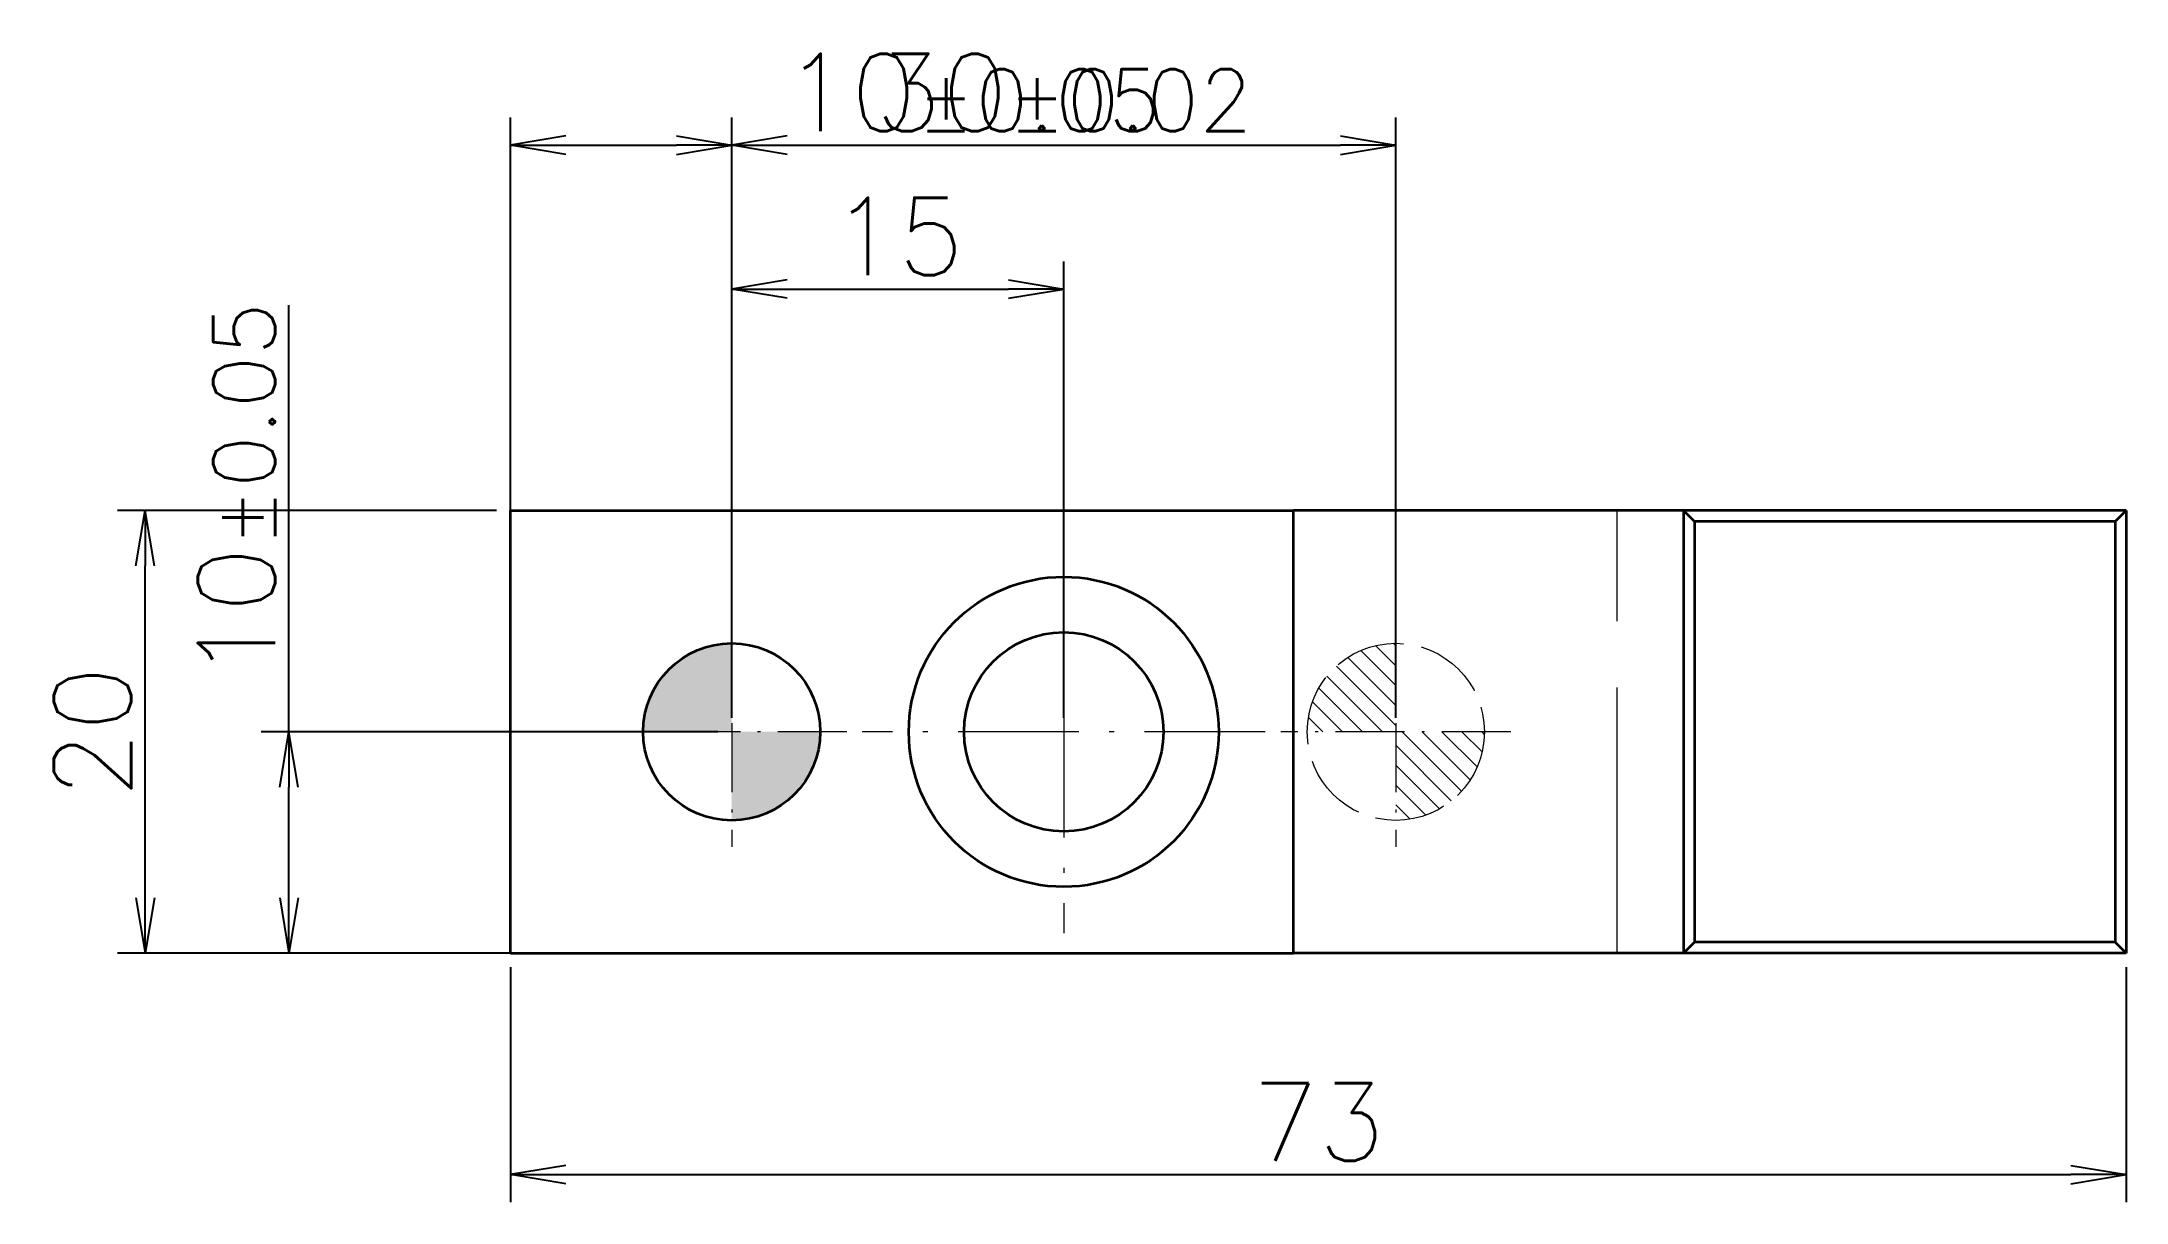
# Model space of a CAD drawing. Header units: inches. Extents: x -21.2 to 73, y -11.3 to 41.2.
import ezdxf

# ---------------------------------------------------------------- set-up
doc = ezdxf.new("R2010")
doc.units = ezdxf.units.IN
doc.header["$MEASUREMENT"] = 0
doc.linetypes.add('DASHDOT', pattern=[18.5, 12, -3, 0.5, -3])
doc.linetypes.add('DASHED', pattern=[15, 12, -3])
doc.layers.get('0').update_dxf_attribs({"linetype": 'CONTINUOUS'})
doc.layers.get('Defpoints').update_dxf_attribs({"linetype": 'CONTINUOUS'})
for name, color, linetype, lineweight in [('CENTER', 2, 'DASHDOT', 13), ('DIM', 2, 'CONTINUOUS', 20), ('DRAWING', 7, 'CONTINUOUS', 35), ('HIDDEN', 1, 'DASHED', 13)]:
    doc.layers.add(name, color=color, linetype=linetype, lineweight=lineweight)
doc.layers.add('JEE-DIM标注', color=8, linetype='CONTINUOUS')
doc.styles.get("Standard").update_dxf_attribs({"font": 'txt.shx', "bigfont": 'gbcbig.shx'})
doc.dimstyles.new('SCALE-1-01', dxfattribs={"dimtxt": 3.5, "dimasz": 2.5, "dimexe": 1.25, "dimexo": 0.625, "dimtad": 1, "dimdsep": 46, "dimtxsty": 'Standard', "dimblk": 'OPEN', "dimcen": 0, "dimclrd": 256, "dimclrt": 3, "dimadec": 0, "dimazin": 0, "dimtm": 1e-09, "dimtfac": 0.5, "dimtmove": 0, "dimatfit": 3, "dimldrblk": 'OPEN', "dimfxl": 1.25, "dimlwd": -1, "dimarcsym": 0})

# ---------------------------------------------------------------- blocks, each defined once
blk = doc.blocks.new('CadAider_销孔标记背面')
at = {"layer": 'DIM'}
h = blk.add_hatch(dxfattribs=at)
h.set_pattern_fill('ANSI31', color=1, scale=0.05, angle=90)
h.set_pattern_definition([(135, (-2e-07, 3e-07), (-0.112253, -0.112253), [])])
h.paths.add_polyline_path([(0, 1, 0.414214), (-1, 0), (0, 0)])
h.paths.add_polyline_path([(1, 0), (0, 0), (0, -1, 0.414214)])
blk = doc.blocks.new('CadAider_销孔标记')
at = {"layer": 'DIM'}
h = blk.add_hatch(color=1, dxfattribs=at)
h.dxf.hatch_style = 1
h.paths.add_polyline_path([(0, 1, 0.414214), (-1, 0), (0, 0)])
h.paths.add_polyline_path([(1, 0), (0, 0), (0, -1, 0.414214)])
blk = doc.blocks.new('_Open')
at = {"color": 0, "linetype": 'ByBlock', "lineweight": -2}
for p, q in [((-1, 0.167), (0, 0)), ((-1, -0.167), (0, 0)), ((0, 0), (-1, 0))]:
    blk.add_line(p, q, dxfattribs=at)
blk = doc.blocks.new('*D28')
at = {"layer": 'Defpoints', "color": 0, "transparency": 16777216}
for p in [(0, 0), (73, 0), (73, -10)]:
    blk.add_point(p, dxfattribs=at)
at = {"layer": 'JEE-DIM标注', "color": 0, "lineweight": -2, "transparency": 16777216}
for p, q in [((0, -0.625), (0, -11.25)), ((73, -0.625), (73, -11.25))]:
    blk.add_line(p, q, dxfattribs=at)
at = {"layer": 'JEE-DIM标注', "transparency": 16777216}
blk.add_line((2.5, -10), (70.5, -10), dxfattribs=at)
at = {"layer": 'JEE-DIM标注', "transparency": 16777216, "xscale": 2.5, "yscale": 2.5, "zscale": 2.5, "rotation": 180}
blk.add_blockref('_Open', (0, -10), dxfattribs=at)
at = {"layer": 'JEE-DIM标注', "transparency": 16777216, "xscale": 2.5, "yscale": 2.5, "zscale": 2.5}
blk.add_blockref('_Open', (73, -10), dxfattribs=at)
at = {"layer": 'JEE-DIM标注', "color": 3, "transparency": 16777216, "insert": (36.5, -7.625), "char_height": 3.5, "attachment_point": 5}
blk.add_mtext('73', dxfattribs=at)
blk = doc.blocks.new('*D26')
at = {"layer": 'Defpoints', "color": 0, "transparency": 16777216}
for p in [(25, 30), (10, 10), (25, 10)]:
    blk.add_point(p, dxfattribs=at)
at = {"layer": 'JEE-DIM标注', "color": 0, "lineweight": -2, "transparency": 16777216}
for p, q in [((10, 10.625), (10, 31.25)), ((25, 10.625), (25, 31.25))]:
    blk.add_line(p, q, dxfattribs=at)
at = {"layer": 'JEE-DIM标注', "transparency": 16777216}
blk.add_line((12.5, 30), (22.5, 30), dxfattribs=at)
at = {"layer": 'JEE-DIM标注', "transparency": 16777216, "xscale": 2.5, "yscale": 2.5, "zscale": 2.5, "rotation": 180}
blk.add_blockref('_Open', (10, 30), dxfattribs=at)
at = {"layer": 'JEE-DIM标注', "transparency": 16777216, "xscale": 2.5, "yscale": 2.5, "zscale": 2.5}
blk.add_blockref('_Open', (25, 30), dxfattribs=at)
at = {"layer": 'JEE-DIM标注', "color": 3, "transparency": 16777216, "insert": (17.5, 32.375), "char_height": 3.5, "attachment_point": 5}
blk.add_mtext('15', dxfattribs=at)
blk = doc.blocks.new('*D29')
at = {"layer": 'Defpoints', "color": 0, "transparency": 16777216}
for p in [(10, 36.5), (0, 10), (10, 10)]:
    blk.add_point(p, dxfattribs=at)
at = {"layer": 'JEE-DIM标注', "color": 0, "lineweight": -2, "transparency": 16777216}
for p, q in [((0, 10.625), (0, 37.75)), ((10, 10.625), (10, 37.75))]:
    blk.add_line(p, q, dxfattribs=at)
at = {"layer": 'JEE-DIM标注', "transparency": 16777216}
for p, q in [((2.5, 36.5), (7.5, 36.5)), ((10, 36.5), (29.267, 36.5))]:
    blk.add_line(p, q, dxfattribs=at)
at = {"layer": 'JEE-DIM标注', "transparency": 16777216, "xscale": 2.5, "yscale": 2.5, "zscale": 2.5, "rotation": 180}
blk.add_blockref('_Open', (0, 36.5), dxfattribs=at)
at = {"layer": 'JEE-DIM标注', "transparency": 16777216, "xscale": 2.5, "yscale": 2.5, "zscale": 2.5}
blk.add_blockref('_Open', (10, 36.5), dxfattribs=at)
at = {"layer": 'JEE-DIM标注', "color": 3, "transparency": 16777216, "insert": (20.883, 38.875), "char_height": 3.5, "attachment_point": 5}
blk.add_mtext('10\\H0.8x;±0.05\\H1x;', dxfattribs=at)
blk = doc.blocks.new('*D27')
at = {"layer": 'Defpoints', "color": 0, "transparency": 16777216}
for p in [(40, 36.5), (10, 10), (40, 10)]:
    blk.add_point(p, dxfattribs=at)
at = {"layer": 'JEE-DIM标注', "color": 0, "lineweight": -2, "transparency": 16777216}
for p, q in [((10, 10.625), (10, 37.75)), ((40, 10.625), (40, 37.75))]:
    blk.add_line(p, q, dxfattribs=at)
at = {"layer": 'JEE-DIM标注', "transparency": 16777216}
blk.add_line((12.5, 36.5), (37.5, 36.5), dxfattribs=at)
at = {"layer": 'JEE-DIM标注', "transparency": 16777216, "xscale": 2.5, "yscale": 2.5, "zscale": 2.5, "rotation": 180}
blk.add_blockref('_Open', (10, 36.5), dxfattribs=at)
at = {"layer": 'JEE-DIM标注', "transparency": 16777216, "xscale": 2.5, "yscale": 2.5, "zscale": 2.5}
blk.add_blockref('_Open', (40, 36.5), dxfattribs=at)
at = {"layer": 'JEE-DIM标注', "color": 3, "transparency": 16777216, "insert": (25, 38.875), "char_height": 3.5, "attachment_point": 5}
blk.add_mtext('30\\H0.8x;±0.02\\H1x;', dxfattribs=at)
blk = doc.blocks.new('*D30')
at = {"layer": 'Defpoints', "color": 0, "transparency": 16777216}
for p in [(-10, 10), (10, 10), (10, 0)]:
    blk.add_point(p, dxfattribs=at)
at = {"layer": 'JEE-DIM标注', "transparency": 16777216}
for p, q in [((-10, 10), (-10, 29.267)), ((-10, 2.5), (-10, 7.5))]:
    blk.add_line(p, q, dxfattribs=at)
at = {"layer": 'JEE-DIM标注', "color": 0, "lineweight": -2, "transparency": 16777216}
for p, q in [((9.375, 10), (-11.25, 10)), ((9.375, 0), (-11.25, 0))]:
    blk.add_line(p, q, dxfattribs=at)
at = {"layer": 'JEE-DIM标注', "transparency": 16777216, "xscale": 2.5, "yscale": 2.5, "zscale": 2.5}
for p, rotation in [((-10, 10), 90), ((-10, 0), 270)]:
    blk.add_blockref('_Open', p, dxfattribs=dict(at, rotation=rotation))
at = {"layer": 'JEE-DIM标注', "color": 3, "transparency": 16777216, "insert": (-12.375, 20.883), "char_height": 3.5, "attachment_point": 5, "rotation": 90}
blk.add_mtext('10\\H0.8x;±0.05\\H1x;', dxfattribs=at)
blk = doc.blocks.new('*D31')
at = {"layer": 'Defpoints', "color": 0, "transparency": 16777216}
for p in [(-16.5, 20), (0, 20), (0, 0)]:
    blk.add_point(p, dxfattribs=at)
at = {"layer": 'JEE-DIM标注', "color": 0, "lineweight": -2, "transparency": 16777216}
for p, q in [((-0.625, 20), (-17.75, 20)), ((-0.625, 0), (-17.75, 0))]:
    blk.add_line(p, q, dxfattribs=at)
at = {"layer": 'JEE-DIM标注', "transparency": 16777216}
blk.add_line((-16.5, 2.5), (-16.5, 17.5), dxfattribs=at)
at = {"layer": 'JEE-DIM标注', "transparency": 16777216, "xscale": 2.5, "yscale": 2.5, "zscale": 2.5}
for p, rotation in [((-16.5, 20), 90), ((-16.5, 0), 270)]:
    blk.add_blockref('_Open', p, dxfattribs=dict(at, rotation=rotation))
at = {"layer": 'JEE-DIM标注', "color": 3, "transparency": 16777216, "insert": (-18.875, 10), "char_height": 3.5, "attachment_point": 5, "rotation": 90}
blk.add_mtext('20', dxfattribs=at)

msp = doc.modelspace()

# ---------------------------------------------------------------- linework, layer by layer
at = {"layer": 'CENTER', "linetype": 'DASHDOT', "ltscale": 0.455}
for p, q in [((25, 19.1), (25, 0.9)), ((34.1, 10), (15.9, 10))]:
    msp.add_line(p, q, dxfattribs=at)
at = {"layer": 'CENTER', "linetype": 'DASHDOT', "ltscale": 0.259999}
for p, q in [((10, 15.2), (10, 4.8)), ((40, 15.2), (40, 4.8)), ((15.2, 10), (4.8, 10)), ((45.2, 10), (34.8, 10))]:
    msp.add_line(p, q, dxfattribs=at)
at = {"layer": 'DRAWING'}
for p, q in [((0, 0), (0, 20)), ((0, 20), (35.381, 20)), ((35.381, 0), (35.381, 20)), ((53, 20), (35.381, 20)), ((53, 20), (53, 0)), ((73, 20), (53, 20)), ((53, 20), (53.5, 19.5)), ((73, 20), (72.5, 19.5)), ((73, 20), (73, 0)), ((53.5, 19.5), (53.5, 0.5)), ((72.5, 19.5), (53.5, 19.5)), ((72.5, 19.5), (72.5, 0.5)), ((0, 0), (35.381, 0)), ((53, 0), (53.5, 0.5)), ((72.5, 0.5), (53.5, 0.5)), ((73, 0), (72.5, 0.5)), ((53, 0), (35.381, 0)), ((73, 0), (53, 0))]:
    msp.add_line(p, q, dxfattribs=at)
for centre, radius in [((25, 10), 7), ((25, 10), 4.5), ((10, 10), 4)]:
    msp.add_circle(centre, radius, dxfattribs=at)
at = {"layer": 'HIDDEN', "linetype": 'DASHED'}
msp.add_line((50, 0), (50, 20), dxfattribs=at)
at = {"layer": 'HIDDEN', "linetype": 'DASHED', "ltscale": 0.266667}
msp.add_circle((40, 10), 4, dxfattribs=at)

# ---------------------------------------------------------------- block references
at = {"layer": 'JEE-DIM标注', "color": 3, "xscale": 4, "yscale": 4, "zscale": 4}
for name, p in [('CadAider_销孔标记', (10, 10)), ('CadAider_销孔标记背面', (40, 10))]:
    msp.add_blockref(name, p, dxfattribs=at)

# ---------------------------------------------------------------- dimensions: what is measured, and where the dimension line sits
at = {"layer": 'JEE-DIM标注'}
dim = msp.add_linear_dim(base=(10, 36.5), p1=(0, 10), p2=(10, 10), text='<>\\H0.8x;±0.05\\H1x;', dimstyle='SCALE-1-01', dxfattribs=at)
dim.commit()
dim.dimension.update_dxf_attribs({"geometry": '*D29', "text_midpoint": (20.883, 38.875)})
dim = msp.add_linear_dim(base=(40, 36.5), p1=(10, 10), p2=(40, 10), text='30\\H0.8x;±0.02\\H1x;', dimstyle='SCALE-1-01', dxfattribs=at)
dim.commit()
dim.dimension.update_dxf_attribs({"geometry": '*D27', "text_midpoint": (25, 36.5), "dimtype": 160})
dim = msp.add_linear_dim(base=(25, 30), p1=(10, 10), p2=(25, 10), dimstyle='SCALE-1-01', dxfattribs=at)
dim.commit()
dim.dimension.update_dxf_attribs({"geometry": '*D26', "text_midpoint": (17.5, 30), "dimtype": 160})
dim = msp.add_linear_dim(base=(-10, 10), p1=(10, 0), p2=(10, 10), angle=90, text='<>\\H0.8x;±0.05\\H1x;', dimstyle='SCALE-1-01', dxfattribs=at)
dim.commit()
dim.dimension.update_dxf_attribs({"geometry": '*D30', "text_midpoint": (-12.375, 20.883)})
dim = msp.add_linear_dim(base=(-16.5, 20), p1=(0, 0), p2=(0, 20), angle=90, dimstyle='SCALE-1-01', dxfattribs=at)
dim.commit()
dim.dimension.update_dxf_attribs({"geometry": '*D31', "text_midpoint": (-18.875, 10)})
dim = msp.add_linear_dim(base=(73, -10), p1=(0, 0), p2=(73, 0), dimstyle='SCALE-1-01', dxfattribs=at)
dim.commit()
dim.dimension.update_dxf_attribs({"geometry": '*D28', "text_midpoint": (36.5, -7.625)})

doc.saveas('drawing.dxf')
